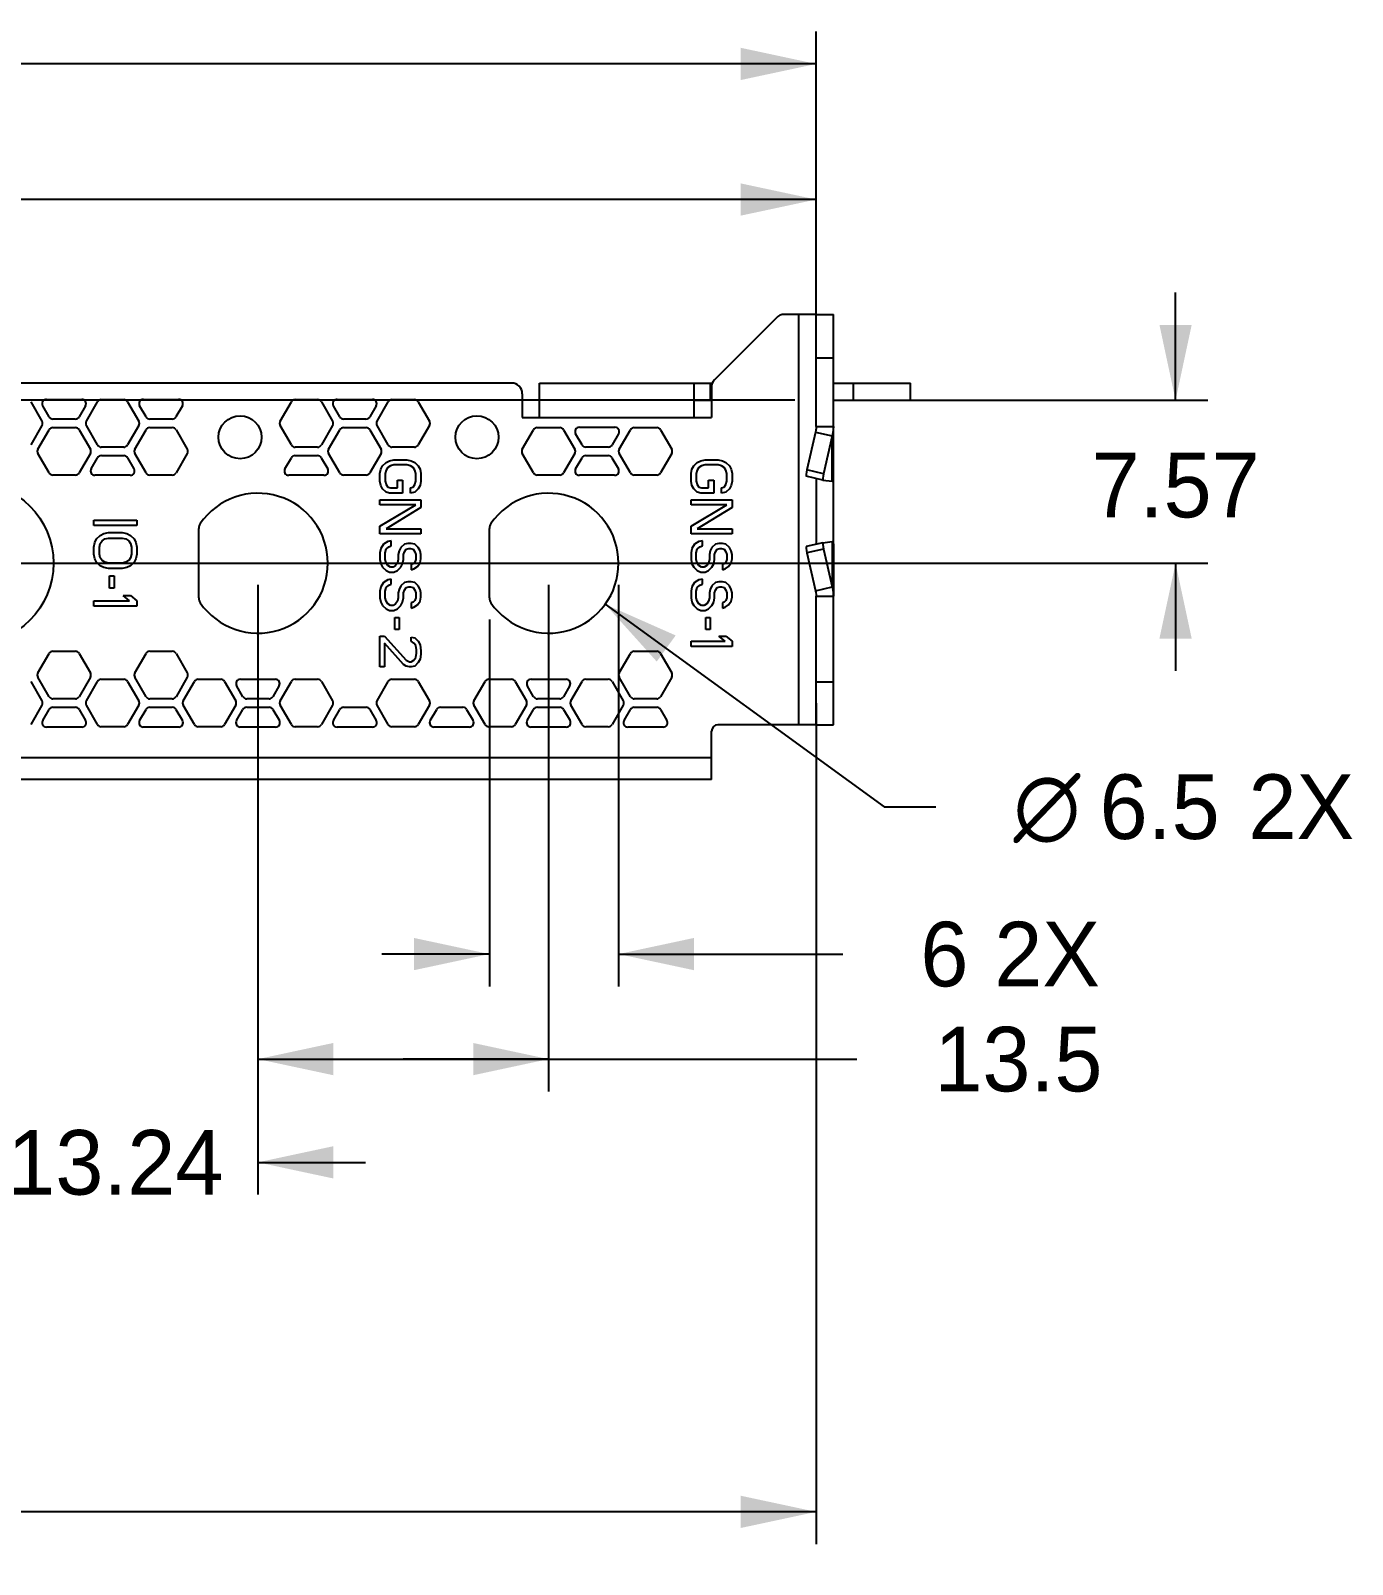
# Model space of a CAD drawing. Extents: x 0 to 420, y 0 to 297.
# Drawn here: x 145.6 to 207, y 80.3 to 151.5 of the extents above; entities that cross this region are included whole.
import ezdxf
from ezdxf.enums import TextEntityAlignment as Align

# ---------------------------------------------------------------- set-up
doc = ezdxf.new("R2010")
doc.units = 0
doc.header["$LTSCALE"] = 23.1
doc.layers.get('0').update_dxf_attribs({"linetype": 'CONTINUOUS'})
for name, color, linetype in [('02___PRT_ALL_AXES', 7, 'CONTINUOUS'), ('03-CURVE', 7, 'CONTINUOUS'), ('03___PRT_ALL_CURVES', 7, 'CONTINUOUS')]:
    doc.layers.add(name, color=color, linetype=linetype)
doc.styles.get("Standard").update_dxf_attribs({"font": 'gothic.ttf'})
doc.styles.add('TEXTSTYLE_4', font='gdt', dxfattribs={"width": 0.85})
doc.dimstyles.get("Standard").update_dxf_attribs({"dimtxt": 2.5, "dimasz": 2.5, "dimexe": 1.25, "dimexo": 0.625, "dimtad": 1, "dimcen": 2.5, "dimazin": 3, "dimtfac": 1, "dimtmove": 0, "dimatfit": 3})

# ---------------------------------------------------------------- blocks, each defined once
blk = doc.blocks.new('_FILLED')
at = {"color": 0, "linetype": 'BYBLOCK'}
blk.add_solid([(0, 0), (-1, 0.214), (-1, -0.214)], dxfattribs=at)
blk = doc.blocks.new('*D3')
at = {"color": 2, "linetype": 'CONTINUOUS'}
for p, q in [((62.027, 130.052), (62.027, 151.489)), ((182.07, 137.342), (182.07, 151.489)), ((62.027, 149.989), (111.765, 149.989)), ((182.07, 149.989), (131.723, 149.989))]:
    blk.add_line(p, q, dxfattribs=at)
at = {"color": 2, "linetype": 'CONTINUOUS', "xscale": 3.5, "yscale": 3.5, "zscale": 3.5, "rotation": 180}
blk.add_blockref('_FILLED', (62.027, 149.989), dxfattribs=at)
at = {"color": 2, "linetype": 'CONTINUOUS', "xscale": 3.5, "yscale": 3.5, "zscale": 3.5}
blk.add_blockref('_FILLED', (182.07, 149.989), dxfattribs=at)
at = {"color": 2, "linetype": 'CONTINUOUS'}
blk.add_text('120.04', height=3, dxfattribs=at).set_placement((121.744, 148.489), align=Align.CENTER)
blk = doc.blocks.new('*D4')
at = {"color": 2, "linetype": 'CONTINUOUS'}
for p, q in [((69.231, 132.352), (69.231, 145.19)), ((182.07, 139.342), (182.07, 145.19)), ((69.231, 143.69), (111.82, 143.69)), ((182.07, 143.69), (131.778, 143.69))]:
    blk.add_line(p, q, dxfattribs=at)
at = {"color": 2, "linetype": 'CONTINUOUS', "xscale": 3.5, "yscale": 3.5, "zscale": 3.5, "rotation": 180}
blk.add_blockref('_FILLED', (69.231, 143.69), dxfattribs=at)
at = {"color": 2, "linetype": 'CONTINUOUS', "xscale": 3.5, "yscale": 3.5, "zscale": 3.5}
blk.add_blockref('_FILLED', (182.07, 143.69), dxfattribs=at)
at = {"color": 2, "linetype": 'CONTINUOUS'}
blk.add_text('112.84', height=3, dxfattribs=at).set_placement((121.799, 142.19), align=Align.CENTER)
blk = doc.blocks.new('*D5')
at = {"color": 2, "linetype": 'CONTINUOUS'}
for p, q in [((75.07, 124.96), (75.07, 81.228)), ((182.07, 120.292), (182.07, 81.228)), ((75.07, 82.728), (113.554, 82.728)), ((182.07, 82.728), (127.713, 82.728))]:
    blk.add_line(p, q, dxfattribs=at)
at = {"color": 2, "linetype": 'CONTINUOUS', "xscale": 3.5, "yscale": 3.5, "zscale": 3.5, "rotation": 180}
blk.add_blockref('_FILLED', (75.07, 82.728), dxfattribs=at)
at = {"color": 2, "linetype": 'CONTINUOUS', "xscale": 3.5, "yscale": 3.5, "zscale": 3.5}
blk.add_blockref('_FILLED', (182.07, 82.728), dxfattribs=at)
at = {"color": 2, "linetype": 'CONTINUOUS'}
blk.add_text('107', height=3, dxfattribs=at).set_placement((120.634, 81.228), align=Align.CENTER)
blk = doc.blocks.new('*D8')
at = {"color": 2, "linetype": 'CONTINUOUS'}
for p, q in [((172.273, 124.889), (185.237, 115.486)), ((185.237, 115.486), (187.637, 115.486))]:
    blk.add_line(p, q, dxfattribs=at)
at = {"color": 2, "linetype": 'CONTINUOUS', "xscale": 3.5, "yscale": 3.5, "zscale": 3.5, "rotation": 144.0450989178}
blk.add_blockref('_FILLED', (172.273, 124.889), dxfattribs=at)
at = {"color": 2, "linetype": 'CONTINUOUS', "style": 'TEXTSTYLE_4'}
blk.add_text('n', height=3, dxfattribs=at).set_placement((191.237, 113.986))
at = {"color": 2, "linetype": 'CONTINUOUS'}
for s, p in [('6.5', (195.237, 113.986)), (' 2X', (201.036, 113.986))]:
    blk.add_text(s, height=3, dxfattribs=at).set_placement(p)
blk = doc.blocks.new('*D9')
at = {"color": 2, "linetype": 'CONTINUOUS'}
for p, q in [((172.893, 125.797), (172.893, 107.139)), ((166.893, 124.185), (166.893, 107.139)), ((166.893, 108.639), (161.893, 108.639)), ((172.893, 108.639), (183.312, 108.639))]:
    blk.add_line(p, q, dxfattribs=at)
at = {"color": 2, "linetype": 'CONTINUOUS', "xscale": 3.5, "yscale": 3.5, "zscale": 3.5}
blk.add_blockref('_FILLED', (166.893, 108.639), dxfattribs=at)
at = {"color": 2, "linetype": 'CONTINUOUS', "xscale": 3.5, "yscale": 3.5, "zscale": 3.5, "rotation": 180}
blk.add_blockref('_FILLED', (172.893, 108.639), dxfattribs=at)
at = {"color": 2, "linetype": 'CONTINUOUS'}
for s, p in [('6', (186.912, 107.139)), (' 2X', (189.232, 107.139))]:
    blk.add_text(s, height=3, dxfattribs=at).set_placement(p)
blk = doc.blocks.new('*D10')
at = {"color": 2, "linetype": 'CONTINUOUS'}
for p, q in [((198.764, 134.367), (198.764, 139.367)), ((185.976, 134.367), (200.264, 134.367)), ((100.333, 126.797), (200.264, 126.797)), ((198.764, 126.797), (198.764, 121.797))]:
    blk.add_line(p, q, dxfattribs=at)
at = {"color": 2, "linetype": 'CONTINUOUS', "xscale": 3.5, "yscale": 3.5, "zscale": 3.5}
for p, rotation in [((198.764, 134.367), 270), ((198.764, 126.797), 90)]:
    blk.add_blockref('_FILLED', p, dxfattribs=dict(at, rotation=rotation))
at = {"color": 2, "linetype": 'CONTINUOUS'}
blk.add_text('7.57', height=3, dxfattribs=at).set_placement((198.764, 128.925), align=Align.CENTER)
blk = doc.blocks.new('*D11')
at = {"color": 2, "linetype": 'CONTINUOUS'}
for p, q in [((156.143, 125.797), (156.143, 102.26)), ((169.643, 125.797), (169.643, 102.26)), ((156.143, 103.76), (162.893, 103.76)), ((169.643, 103.76), (162.893, 103.76)), ((162.893, 103.76), (183.961, 103.76))]:
    blk.add_line(p, q, dxfattribs=at)
at = {"color": 2, "linetype": 'CONTINUOUS', "xscale": 3.5, "yscale": 3.5, "zscale": 3.5, "rotation": 180}
blk.add_blockref('_FILLED', (156.143, 103.76), dxfattribs=at)
at = {"color": 2, "linetype": 'CONTINUOUS', "xscale": 3.5, "yscale": 3.5, "zscale": 3.5}
blk.add_blockref('_FILLED', (169.643, 103.76), dxfattribs=at)
at = {"color": 2, "linetype": 'CONTINUOUS'}
blk.add_text('13.5', height=3, dxfattribs=at).set_placement((187.561, 102.26))
blk = doc.blocks.new('*D12')
at = {"color": 2, "linetype": 'CONTINUOUS'}
for p, q in [((142.903, 125.798), (142.903, 97.464)), ((156.143, 125.797), (156.143, 97.464)), ((142.903, 98.964), (137.903, 98.964)), ((156.143, 98.964), (161.143, 98.964))]:
    blk.add_line(p, q, dxfattribs=at)
at = {"color": 2, "linetype": 'CONTINUOUS', "xscale": 3.5, "yscale": 3.5, "zscale": 3.5}
blk.add_blockref('_FILLED', (142.903, 98.964), dxfattribs=at)
at = {"color": 2, "linetype": 'CONTINUOUS', "xscale": 3.5, "yscale": 3.5, "zscale": 3.5, "rotation": 180}
blk.add_blockref('_FILLED', (156.143, 98.964), dxfattribs=at)
at = {"color": 2, "linetype": 'CONTINUOUS'}
blk.add_text('13.24', height=3, dxfattribs=at).set_placement((149.523, 97.464), align=Align.CENTER)
blk = doc.blocks.new('*D13')
at = {"color": 2, "linetype": 'CONTINUOUS'}
for p, q in [((77.931, 134.367), (77.931, 141.103)), ((77.931, 141.103), (80.331, 141.103)), ((181.084, 134.367), (76.431, 134.367)), ((76.07, 125.96), (79.431, 125.96)), ((77.931, 125.96), (77.931, 120.96))]:
    blk.add_line(p, q, dxfattribs=at)
at = {"color": 2, "linetype": 'CONTINUOUS', "xscale": 3.5, "yscale": 3.5, "zscale": 3.5}
for p, rotation in [((77.931, 134.367), 270), ((77.931, 125.96), 90)]:
    blk.add_blockref('_FILLED', p, dxfattribs=dict(at, rotation=rotation))
at = {"color": 2, "linetype": 'CONTINUOUS'}
blk.add_text('8.41', height=3, dxfattribs=at).set_placement((83.931, 139.603))

msp = doc.modelspace()

# ---------------------------------------------------------------- linework, layer by layer
at = {"color": 3, "linetype": 'CONTINUOUS'}
for p, q in [((180.287, 138.254), (177.353, 135.32)), ((182.07, 138.342), (180.499, 138.342)), ((181.27, 119.292), (181.27, 138.342)), ((182.07, 133.146), (182.07, 138.342)), ((167.923, 135.167), (92.053, 135.167)), ((168.423, 134.667), (168.423, 133.567)), ((169.223, 135.167), (177.253, 135.167)), ((169.223, 133.567), (169.223, 135.167)), ((176.406, 133.567), (176.406, 135.167)), ((177.206, 134.966), (177.206, 133.567)), ((182.87, 135.167), (186.458, 135.167)), ((145.589, 134.298), (146.112, 133.392)), ((146.449, 133.588), (146.149, 134.108)), ((146.322, 134.408), (147.962, 134.408)), ((148.135, 134.108), (147.835, 133.588)), ((148.174, 133.392), (148.697, 134.298)), ((148.87, 134.398), (149.916, 134.398)), ((150.089, 134.298), (150.612, 133.392)), ((150.949, 133.588), (150.649, 134.108)), ((150.822, 134.408), (152.462, 134.408)), ((152.635, 134.108), (152.335, 133.588)), ((157.174, 133.392), (157.697, 134.298)), ((157.87, 134.398), (158.916, 134.398)), ((159.089, 134.298), (159.612, 133.392)), ((159.949, 133.588), (159.649, 134.108)), ((159.822, 134.408), (161.462, 134.408)), ((161.635, 134.108), (161.335, 133.588)), ((161.674, 133.392), (162.197, 134.298)), ((162.37, 134.398), (163.416, 134.398)), ((163.589, 134.298), (164.112, 133.392)), ((147.662, 133.488), (146.622, 133.488)), ((152.162, 133.488), (151.122, 133.488)), ((161.162, 133.488), (160.122, 133.488)), ((168.423, 133.567), (177.206, 133.567)), ((146.112, 133.192), (145.589, 132.287)), ((145.924, 132.093), (146.447, 132.999)), ((146.62, 133.099), (147.666, 133.099)), ((147.839, 132.999), (148.362, 132.093)), ((148.697, 132.287), (148.174, 133.192)), ((150.612, 133.192), (150.089, 132.287)), ((150.424, 132.093), (150.947, 132.999)), ((151.12, 133.099), (152.166, 133.099)), ((152.339, 132.999), (152.862, 132.093)), ((157.697, 132.287), (157.174, 133.192)), ((159.612, 133.192), (159.089, 132.287)), ((159.424, 132.093), (159.947, 132.999)), ((160.12, 133.099), (161.166, 133.099)), ((161.339, 132.999), (161.862, 132.093)), ((162.197, 132.287), (161.674, 133.192)), ((164.112, 133.192), (163.589, 132.287)), ((168.424, 132.093), (168.947, 132.999)), ((169.12, 133.099), (170.166, 133.099)), ((170.339, 132.999), (170.862, 132.093)), ((171.199, 132.289), (170.899, 132.809)), ((171.072, 133.109), (172.724, 133.109)), ((172.897, 132.809), (172.596, 132.289)), ((172.924, 132.093), (173.447, 132.999)), ((173.62, 133.099), (174.666, 133.099)), ((174.839, 132.999), (175.362, 132.093)), ((182.043, 132.887), (181.639, 131.133)), ((146.447, 130.988), (145.924, 131.893)), ((148.362, 131.893), (147.839, 130.988)), ((149.916, 132.187), (148.87, 132.187)), ((150.947, 130.988), (150.424, 131.893)), ((152.862, 131.893), (152.339, 130.988)), ((158.916, 132.187), (157.87, 132.187)), ((159.947, 130.988), (159.424, 131.893)), ((161.862, 131.893), (161.339, 130.988)), ((163.416, 132.187), (162.37, 132.187)), ((168.947, 130.988), (168.424, 131.893)), ((170.862, 131.893), (170.339, 130.988)), ((172.423, 132.189), (171.372, 132.189)), ((173.447, 130.988), (172.924, 131.893)), ((175.362, 131.893), (174.839, 130.988)), ((148.399, 131.178), (148.699, 131.698)), ((148.872, 131.798), (149.912, 131.798)), ((150.085, 131.698), (150.385, 131.178)), ((157.399, 131.178), (157.699, 131.698)), ((157.872, 131.798), (158.912, 131.798)), ((159.085, 131.698), (159.385, 131.178)), ((170.899, 131.178), (171.199, 131.698)), ((171.372, 131.798), (172.412, 131.798)), ((172.585, 131.698), (172.885, 131.178)), ((147.666, 130.888), (146.62, 130.888)), ((150.212, 130.878), (148.572, 130.878)), ((152.166, 130.888), (151.12, 130.888)), ((159.212, 130.878), (157.572, 130.878)), ((161.166, 130.888), (160.12, 130.888)), ((170.166, 130.888), (169.12, 130.888)), ((172.712, 130.878), (171.072, 130.878)), ((174.666, 130.888), (173.62, 130.888)), ((182.07, 130.727), (182.07, 127.677)), ((153.393, 125.185), (153.393, 128.41)), ((166.893, 125.185), (166.893, 128.41)), ((181.639, 127.271), (182.043, 125.517)), ((182.07, 119.292), (182.07, 125.258)), ((145.924, 121.701), (146.447, 122.607)), ((146.62, 122.707), (147.666, 122.707)), ((147.839, 122.607), (148.362, 121.701)), ((150.424, 121.701), (150.947, 122.607)), ((151.12, 122.707), (152.166, 122.707)), ((152.339, 122.607), (152.862, 121.701)), ((172.924, 121.701), (173.447, 122.607)), ((173.62, 122.707), (174.666, 122.707)), ((174.839, 122.607), (175.362, 121.701)), ((145.589, 121.308), (146.112, 120.402)), ((146.447, 120.596), (145.924, 121.501)), ((148.362, 121.501), (147.839, 120.596)), ((148.174, 120.402), (148.697, 121.308)), ((148.87, 121.408), (149.916, 121.408)), ((150.089, 121.308), (150.612, 120.402)), ((150.947, 120.596), (150.424, 121.501)), ((152.862, 121.501), (152.339, 120.596)), ((152.674, 120.402), (153.197, 121.308)), ((153.37, 121.408), (154.416, 121.408)), ((154.589, 121.308), (155.112, 120.402)), ((155.328, 121.408), (156.958, 121.408)), ((157.174, 120.402), (157.697, 121.308)), ((157.87, 121.408), (158.916, 121.408)), ((159.089, 121.308), (159.612, 120.402)), ((161.674, 120.402), (162.197, 121.308)), ((162.37, 121.408), (163.416, 121.408)), ((163.589, 121.308), (164.112, 120.402)), ((166.174, 120.402), (166.697, 121.308)), ((166.87, 121.408), (167.916, 121.408)), ((168.089, 121.308), (168.612, 120.402)), ((168.828, 121.408), (170.458, 121.408)), ((170.674, 120.402), (171.197, 121.308)), ((171.37, 121.408), (172.416, 121.408)), ((172.589, 121.308), (173.112, 120.402)), ((173.447, 120.596), (172.924, 121.501)), ((175.362, 121.501), (174.839, 120.596)), ((147.666, 120.496), (146.62, 120.496)), ((152.166, 120.496), (151.12, 120.496)), ((155.45, 120.596), (155.155, 121.108)), ((156.662, 120.496), (155.623, 120.496)), ((157.131, 121.108), (156.835, 120.596)), ((168.95, 120.596), (168.655, 121.108)), ((170.162, 120.496), (169.123, 120.496)), ((170.631, 121.108), (170.335, 120.596)), ((174.666, 120.496), (173.62, 120.496)), ((146.112, 120.202), (145.589, 119.297)), ((146.146, 119.482), (146.448, 120.006)), ((146.622, 120.106), (147.664, 120.106)), ((147.837, 120.006), (148.139, 119.482)), ((148.697, 119.297), (148.174, 120.202)), ((150.612, 120.202), (150.089, 119.297)), ((150.646, 119.482), (150.948, 120.006)), ((151.122, 120.106), (152.164, 120.106)), ((152.337, 120.006), (152.639, 119.482)), ((153.197, 119.297), (152.674, 120.202)), ((155.112, 120.202), (154.589, 119.297)), ((155.146, 119.482), (155.448, 120.006)), ((155.622, 120.106), (156.664, 120.106)), ((156.837, 120.006), (157.139, 119.482)), ((157.697, 119.297), (157.174, 120.202)), ((159.612, 120.202), (159.089, 119.297)), ((159.646, 119.482), (159.948, 120.006)), ((160.122, 120.106), (161.164, 120.106)), ((161.337, 120.006), (161.639, 119.482)), ((162.197, 119.297), (161.674, 120.202)), ((164.112, 120.202), (163.589, 119.297)), ((164.146, 119.482), (164.448, 120.006)), ((164.622, 120.106), (165.664, 120.106)), ((165.837, 120.006), (166.139, 119.482)), ((166.697, 119.297), (166.174, 120.202)), ((168.612, 120.202), (168.089, 119.297)), ((168.646, 119.482), (168.948, 120.006)), ((169.122, 120.106), (170.164, 120.106)), ((170.337, 120.006), (170.639, 119.482)), ((171.197, 119.297), (170.674, 120.202)), ((173.112, 120.202), (172.589, 119.297)), ((173.146, 119.482), (173.448, 120.006)), ((173.622, 120.106), (174.664, 120.106)), ((174.837, 120.006), (175.139, 119.482)), ((147.966, 119.182), (146.32, 119.182)), ((149.916, 119.197), (148.87, 119.197)), ((152.466, 119.182), (150.82, 119.182)), ((154.416, 119.197), (153.37, 119.197)), ((156.966, 119.182), (155.32, 119.182)), ((158.916, 119.197), (157.87, 119.197)), ((161.466, 119.182), (159.82, 119.182)), ((163.416, 119.197), (162.37, 119.197)), ((165.966, 119.182), (164.32, 119.182)), ((167.916, 119.197), (166.87, 119.197)), ((170.466, 119.182), (168.82, 119.182)), ((172.416, 119.197), (171.37, 119.197)), ((174.966, 119.182), (173.32, 119.182)), ((177.21, 116.752), (177.21, 118.992)), ((182.07, 119.292), (177.51, 119.292)), ((177.21, 117.752), (73.473, 117.752)), ((177.21, 116.752), (73.473, 116.752))]:
    msp.add_line(p, q, dxfattribs=at)
at = {"color": 7, "linetype": 'CONTINUOUS'}
for p, q in [((182.07, 138.342), (182.87, 138.342)), ((182.87, 119.292), (182.87, 138.342)), ((182.07, 136.342), (182.87, 136.342)), ((177.147, 135.167), (177.147, 134.367)), ((183.796, 135.167), (183.796, 134.367)), ((186.458, 134.367), (186.458, 135.167)), ((176.406, 134.367), (177.206, 134.367)), ((182.87, 134.367), (186.458, 134.367)), ((182.043, 132.887), (182.816, 132.708)), ((182.07, 133.146), (182.87, 133.146)), ((182.816, 132.708), (182.412, 130.954)), ((182.816, 130.608), (182.816, 132.708)), ((182.412, 130.954), (181.639, 131.133)), ((182.384, 130.657), (181.611, 130.836)), ((182.384, 130.657), (182.816, 130.608)), ((182.384, 127.748), (181.611, 127.568)), ((182.384, 127.748), (182.816, 127.797)), ((182.816, 127.797), (182.816, 125.697)), ((182.412, 127.451), (181.639, 127.271)), ((182.412, 127.451), (182.816, 125.697)), ((182.043, 125.517), (182.816, 125.697)), ((182.07, 125.258), (182.87, 125.258)), ((182.07, 121.292), (182.87, 121.292)), ((182.07, 119.292), (182.87, 119.292))]:
    msp.add_line(p, q, dxfattribs=at)
at = {"color": 3, "linetype": 'CONTINUOUS'}
for points in [[(182.07, 133.146), (182.067, 133.059), (182.058, 132.973), (182.043, 132.887)], [(181.639, 131.133), (181.617, 131.021), (181.603, 130.925), (181.601, 130.86), (181.611, 130.836)], [(181.611, 127.568), (181.601, 127.544), (181.603, 127.48), (181.617, 127.384), (181.639, 127.271)], [(182.043, 125.517), (182.058, 125.432), (182.067, 125.345), (182.07, 125.258)]]:
    msp.add_lwpolyline(points, dxfattribs=at)
at = {"color": 7, "linetype": 'CONTINUOUS'}
for points in [[(182.87, 133.146), (182.864, 132.999), (182.846, 132.853), (182.816, 132.708)], [(182.412, 130.954), (182.389, 130.842), (182.376, 130.746), (182.374, 130.681), (182.384, 130.657)], [(182.816, 130.608), (182.846, 130.646), (182.864, 130.686), (182.87, 130.727)], [(182.384, 127.748), (182.374, 127.724), (182.376, 127.659), (182.389, 127.563), (182.412, 127.451)], [(182.816, 127.797), (182.846, 127.759), (182.864, 127.718), (182.87, 127.677)], [(182.816, 125.697), (182.846, 125.552), (182.864, 125.406), (182.87, 125.258)]]:
    msp.add_lwpolyline(points, dxfattribs=at)
at = {"color": 3, "linetype": 'CONTINUOUS'}
for centre, radius, start, end in [((180.499, 138.042), 0.3, 90, 135), ((167.923, 134.667), 0.5, 0, 90), ((177.706, 134.966), 0.5, 135, 180), ((146.322, 134.208), 0.2, 90, 210), ((147.962, 134.208), 0.2, 330, 90), ((148.87, 134.198), 0.2, 90, 150), ((149.916, 134.198), 0.2, 30, 90), ((150.822, 134.208), 0.2, 90, 210), ((152.462, 134.208), 0.2, 330, 90), ((157.87, 134.198), 0.2, 90, 150), ((158.916, 134.198), 0.2, 30, 90), ((159.822, 134.208), 0.2, 90, 210), ((161.462, 134.208), 0.2, 330, 90), ((162.37, 134.198), 0.2, 90, 150), ((163.416, 134.198), 0.2, 30, 90), ((145.938, 133.292), 0.2, 330, 30), ((146.622, 133.688), 0.2, 210, 270), ((147.662, 133.688), 0.2, 270, 330), ((148.347, 133.292), 0.2, 150, 210), ((150.438, 133.292), 0.2, 330, 30), ((151.122, 133.688), 0.2, 210, 270), ((152.162, 133.688), 0.2, 270, 330), ((157.347, 133.292), 0.2, 150, 210), ((159.438, 133.292), 0.2, 330, 30), ((160.122, 133.688), 0.2, 210, 270), ((161.162, 133.688), 0.2, 270, 330), ((161.847, 133.292), 0.2, 150, 210), ((163.938, 133.292), 0.2, 330, 30), ((146.62, 132.899), 0.2, 90, 150), ((147.666, 132.899), 0.2, 30, 90), ((151.12, 132.899), 0.2, 90, 150), ((152.166, 132.899), 0.2, 30, 90), ((160.12, 132.899), 0.2, 90, 150), ((161.166, 132.899), 0.2, 30, 90), ((169.12, 132.899), 0.2, 90, 150), ((170.166, 132.899), 0.2, 30, 90), ((171.072, 132.909), 0.2, 90, 210), ((172.724, 132.909), 0.2, 330, 90), ((173.62, 132.899), 0.2, 90, 150), ((174.666, 132.899), 0.2, 30, 90), ((146.097, 131.993), 0.2, 150, 210), ((148.188, 131.993), 0.2, 330, 30), ((148.87, 132.387), 0.2, 210, 270), ((149.916, 132.387), 0.2, 270, 330), ((150.597, 131.993), 0.2, 150, 210), ((152.688, 131.993), 0.2, 330, 30), ((157.87, 132.387), 0.2, 210, 270), ((158.916, 132.387), 0.2, 270, 330), ((159.597, 131.993), 0.2, 150, 210), ((161.688, 131.993), 0.2, 330, 30), ((162.37, 132.387), 0.2, 210, 270), ((163.416, 132.387), 0.2, 270, 330), ((168.597, 131.993), 0.2, 150, 210), ((170.688, 131.993), 0.2, 330, 30), ((171.372, 132.389), 0.2, 210, 270), ((172.423, 132.389), 0.2, 270, 330), ((173.097, 131.993), 0.2, 150, 210), ((175.188, 131.993), 0.2, 330, 30), ((148.572, 131.078), 0.2, 150, 270), ((148.872, 131.598), 0.2, 90, 150), ((149.912, 131.598), 0.2, 30, 90), ((150.212, 131.078), 0.2, 270, 30), ((157.572, 131.078), 0.2, 150, 270), ((157.872, 131.598), 0.2, 90, 150), ((158.912, 131.598), 0.2, 30, 90), ((159.212, 131.078), 0.2, 270, 30), ((171.072, 131.078), 0.2, 150, 270), ((171.372, 131.598), 0.2, 90, 150), ((172.412, 131.598), 0.2, 30, 90), ((172.712, 131.078), 0.2, 270, 30), ((146.62, 131.088), 0.2, 210, 270), ((147.666, 131.088), 0.2, 270, 330), ((151.12, 131.088), 0.2, 210, 270), ((152.166, 131.088), 0.2, 270, 330), ((160.12, 131.088), 0.2, 210, 270), ((161.166, 131.088), 0.2, 270, 330), ((169.12, 131.088), 0.2, 210, 270), ((170.166, 131.088), 0.2, 270, 330), ((173.62, 131.088), 0.2, 210, 270), ((174.666, 131.088), 0.2, 270, 330), ((156.143, 126.797), 3.25, 214.45595, 145.54405), ((169.643, 126.797), 3.25, 214.45595, 145.54405), ((153.793, 128.41), 0.4, 145.54405, 180), ((167.293, 128.41), 0.4, 145.54405, 180), ((153.793, 125.185), 0.4, 180, 214.45595), ((167.293, 125.185), 0.4, 180, 214.45595), ((146.62, 122.507), 0.2, 90, 150), ((147.666, 122.507), 0.2, 30, 90), ((151.12, 122.507), 0.2, 90, 150), ((152.166, 122.507), 0.2, 30, 90), ((173.62, 122.507), 0.2, 90, 150), ((174.666, 122.507), 0.2, 30, 90), ((146.097, 121.601), 0.2, 150, 210), ((148.188, 121.601), 0.2, 330, 30), ((148.87, 121.208), 0.2, 90, 150), ((149.916, 121.208), 0.2, 30, 90), ((150.597, 121.601), 0.2, 150, 210), ((152.688, 121.601), 0.2, 330, 30), ((153.37, 121.208), 0.2, 90, 150), ((154.416, 121.208), 0.2, 30, 90), ((155.328, 121.208), 0.2, 90, 210), ((156.958, 121.208), 0.2, 330, 90), ((157.87, 121.208), 0.2, 90, 150), ((158.916, 121.208), 0.2, 30, 90), ((162.37, 121.208), 0.2, 90, 150), ((163.416, 121.208), 0.2, 30, 90), ((166.87, 121.208), 0.2, 90, 150), ((167.916, 121.208), 0.2, 30, 90), ((168.828, 121.208), 0.2, 90, 210), ((170.458, 121.208), 0.2, 330, 90), ((171.37, 121.208), 0.2, 90, 150), ((172.416, 121.208), 0.2, 30, 90), ((173.097, 121.601), 0.2, 150, 210), ((175.188, 121.601), 0.2, 330, 30), ((145.938, 120.302), 0.2, 330, 30), ((146.62, 120.696), 0.2, 210, 270), ((147.666, 120.696), 0.2, 270, 330), ((148.347, 120.302), 0.2, 150, 210), ((150.438, 120.302), 0.2, 330, 30), ((151.12, 120.696), 0.2, 210, 270), ((152.166, 120.696), 0.2, 270, 330), ((152.847, 120.302), 0.2, 150, 210), ((154.938, 120.302), 0.2, 330, 30), ((155.623, 120.696), 0.2, 210, 270), ((156.662, 120.696), 0.2, 270, 330), ((157.347, 120.302), 0.2, 150, 210), ((159.438, 120.302), 0.2, 330, 30), ((161.847, 120.302), 0.2, 150, 210), ((163.938, 120.302), 0.2, 330, 30), ((166.347, 120.302), 0.2, 150, 210), ((168.438, 120.302), 0.2, 330, 30), ((169.123, 120.696), 0.2, 210, 270), ((170.162, 120.696), 0.2, 270, 330), ((170.847, 120.302), 0.2, 150, 210), ((172.938, 120.302), 0.2, 330, 30), ((173.62, 120.696), 0.2, 210, 270), ((174.666, 120.696), 0.2, 270, 330), ((146.622, 119.906), 0.2, 90, 150), ((147.664, 119.906), 0.2, 30, 90), ((151.122, 119.906), 0.2, 90, 150), ((152.164, 119.906), 0.2, 30, 90), ((155.622, 119.906), 0.2, 90, 150), ((156.664, 119.906), 0.2, 30, 90), ((160.122, 119.906), 0.2, 90, 150), ((161.164, 119.906), 0.2, 30, 90), ((164.622, 119.906), 0.2, 90, 150), ((165.664, 119.906), 0.2, 30, 90), ((169.122, 119.906), 0.2, 90, 150), ((170.164, 119.906), 0.2, 30, 90), ((173.622, 119.906), 0.2, 90, 150), ((174.664, 119.906), 0.2, 30, 90), ((146.32, 119.382), 0.2, 150, 270), ((147.966, 119.382), 0.2, 270, 30), ((148.87, 119.397), 0.2, 210, 270), ((149.916, 119.397), 0.2, 270, 330), ((150.82, 119.382), 0.2, 150, 270), ((152.466, 119.382), 0.2, 270, 30), ((153.37, 119.397), 0.2, 210, 270), ((154.416, 119.397), 0.2, 270, 330), ((155.32, 119.382), 0.2, 150, 270), ((156.966, 119.382), 0.2, 270, 30), ((157.87, 119.397), 0.2, 210, 270), ((158.916, 119.397), 0.2, 270, 330), ((159.82, 119.382), 0.2, 150, 270), ((161.466, 119.382), 0.2, 270, 30), ((162.37, 119.397), 0.2, 210, 270), ((163.416, 119.397), 0.2, 270, 330), ((164.32, 119.382), 0.2, 150, 270), ((165.966, 119.382), 0.2, 270, 30), ((166.87, 119.397), 0.2, 210, 270), ((167.916, 119.397), 0.2, 270, 330), ((168.82, 119.382), 0.2, 150, 270), ((170.466, 119.382), 0.2, 270, 30), ((171.37, 119.397), 0.2, 210, 270), ((172.416, 119.397), 0.2, 270, 330), ((173.32, 119.382), 0.2, 150, 270), ((174.966, 119.382), 0.2, 270, 30), ((177.51, 118.992), 0.3, 90, 180)]:
    msp.add_arc(centre, radius, start, end, dxfattribs=at)
at = {"layer": '02___PRT_ALL_AXES', "color": 3, "linetype": 'CONTINUOUS'}
for centre, radius in [((155.315, 132.648), 1), ((166.315, 132.648), 1), ((142.903, 126.798), 3.75)]:
    msp.add_circle(centre, radius, dxfattribs=at)
at = {"layer": '03-CURVE', "color": 4, "linetype": 'CONTINUOUS'}
for p, q in [((161.813, 130.965), (161.853, 131.163)), ((161.853, 131.163), (161.934, 131.321)), ((161.934, 131.321), (162.096, 131.479)), ((162.096, 131.123), (162.055, 130.965)), ((162.096, 131.479), (162.257, 131.559)), ((162.177, 131.242), (162.096, 131.123)), ((162.298, 131.321), (162.177, 131.242)), ((162.257, 131.559), (162.459, 131.598)), ((162.459, 131.361), (162.298, 131.321)), ((162.459, 131.598), (163.066, 131.598)), ((163.066, 131.361), (162.459, 131.361)), ((163.066, 131.598), (163.268, 131.559)), ((163.228, 131.321), (163.066, 131.361)), ((163.349, 131.242), (163.228, 131.321)), ((163.268, 131.559), (163.43, 131.479)), ((163.43, 131.123), (163.349, 131.242)), ((163.43, 131.479), (163.591, 131.321)), ((163.47, 130.965), (163.43, 131.123)), ((163.591, 131.321), (163.672, 131.163)), ((163.672, 131.163), (163.713, 130.965)), ((176.263, 130.965), (176.303, 131.163)), ((176.303, 131.163), (176.384, 131.321)), ((176.384, 131.321), (176.546, 131.479)), ((176.546, 131.123), (176.505, 130.965)), ((176.546, 131.479), (176.707, 131.559)), ((176.627, 131.242), (176.546, 131.123)), ((176.748, 131.321), (176.627, 131.242)), ((176.707, 131.559), (176.909, 131.598)), ((176.909, 131.361), (176.748, 131.321)), ((176.909, 131.598), (177.516, 131.598)), ((177.516, 131.361), (176.909, 131.361)), ((177.516, 131.598), (177.718, 131.559)), ((177.678, 131.321), (177.516, 131.361)), ((177.799, 131.242), (177.678, 131.321)), ((177.718, 131.559), (177.88, 131.479)), ((177.88, 131.123), (177.799, 131.242)), ((177.88, 131.479), (178.041, 131.321)), ((177.92, 130.965), (177.88, 131.123)), ((178.041, 131.321), (178.122, 131.163)), ((178.122, 131.163), (178.163, 130.965)), ((161.813, 130.609), (161.813, 130.965)), ((161.853, 130.411), (161.813, 130.609)), ((161.934, 130.252), (161.853, 130.411)), ((162.055, 130.965), (162.055, 130.609)), ((162.055, 130.609), (162.096, 130.45)), ((162.096, 130.45), (162.177, 130.331)), ((162.621, 130.648), (162.864, 130.648)), ((162.621, 130.292), (162.621, 130.648)), ((162.864, 130.648), (162.864, 130.054)), ((163.349, 130.331), (163.43, 130.45)), ((163.43, 130.45), (163.47, 130.609)), ((163.47, 130.609), (163.47, 130.965)), ((163.672, 130.411), (163.591, 130.252)), ((163.713, 130.609), (163.672, 130.411)), ((163.713, 130.965), (163.713, 130.609)), ((176.263, 130.609), (176.263, 130.965)), ((176.303, 130.411), (176.263, 130.609)), ((176.384, 130.252), (176.303, 130.411)), ((176.505, 130.965), (176.505, 130.609)), ((176.505, 130.609), (176.546, 130.45)), ((176.546, 130.45), (176.627, 130.331)), ((177.071, 130.648), (177.314, 130.648)), ((177.071, 130.292), (177.071, 130.648)), ((177.314, 130.648), (177.314, 130.054)), ((177.799, 130.331), (177.88, 130.45)), ((177.88, 130.45), (177.92, 130.609)), ((177.92, 130.609), (177.92, 130.965)), ((178.122, 130.411), (178.041, 130.252)), ((178.163, 130.609), (178.122, 130.411)), ((178.163, 130.965), (178.163, 130.609)), ((161.813, 129.738), (163.713, 129.738)), ((161.813, 129.5), (161.813, 129.738)), ((162.096, 130.094), (161.934, 130.252)), ((162.257, 130.054), (162.096, 130.094)), ((162.177, 130.331), (162.298, 130.292)), ((162.864, 130.054), (162.257, 130.054)), ((162.298, 130.292), (162.621, 130.292)), ((163.228, 130.292), (163.349, 130.331)), ((163.228, 130.054), (163.228, 130.292)), ((163.43, 130.094), (163.228, 130.054)), ((163.591, 130.252), (163.43, 130.094)), ((163.713, 129.738), (163.713, 129.381)), ((176.263, 129.738), (178.163, 129.738)), ((176.263, 129.5), (176.263, 129.738)), ((176.546, 130.094), (176.384, 130.252)), ((176.707, 130.054), (176.546, 130.094)), ((176.627, 130.331), (176.748, 130.292)), ((177.314, 130.054), (176.707, 130.054)), ((176.748, 130.292), (177.071, 130.292)), ((177.678, 130.292), (177.799, 130.331)), ((177.678, 130.054), (177.678, 130.292)), ((177.88, 130.094), (177.678, 130.054)), ((178.041, 130.252), (177.88, 130.094)), ((178.163, 129.738), (178.163, 129.381)), ((163.47, 129.5), (161.813, 129.5)), ((161.813, 128.511), (163.47, 129.5)), ((163.713, 129.381), (162.096, 128.392)), ((177.92, 129.5), (176.263, 129.5)), ((176.263, 128.511), (177.92, 129.5)), ((178.163, 129.381), (176.546, 128.392)), ((148.523, 128.798), (150.523, 128.798)), ((148.523, 128.548), (148.523, 128.798)), ((150.523, 128.548), (148.523, 128.548)), ((150.523, 128.798), (150.523, 128.548)), ((161.813, 128.154), (161.813, 128.511)), ((162.096, 128.392), (163.713, 128.392)), ((163.713, 128.392), (163.713, 128.154)), ((176.263, 128.154), (176.263, 128.511)), ((176.546, 128.392), (178.163, 128.392)), ((178.163, 128.392), (178.163, 128.154)), ((148.523, 127.548), (148.565, 127.756)), ((148.523, 127.215), (148.523, 127.548)), ((148.565, 127.756), (148.65, 127.923)), ((148.65, 127.923), (148.821, 128.09)), ((148.778, 127.548), (148.821, 127.715)), ((148.778, 127.215), (148.778, 127.548)), ((148.821, 128.09), (148.991, 128.173)), ((148.821, 127.715), (148.906, 127.84)), ((148.906, 127.84), (149.033, 127.923)), ((148.991, 128.173), (149.204, 128.215)), ((149.033, 127.923), (149.204, 127.965)), ((149.204, 128.215), (149.842, 128.215)), ((149.204, 127.965), (149.842, 127.965)), ((149.842, 128.215), (150.055, 128.173)), ((149.842, 127.965), (150.012, 127.923)), ((150.012, 127.923), (150.14, 127.84)), ((150.055, 128.173), (150.225, 128.09)), ((150.14, 127.84), (150.225, 127.715)), ((150.225, 128.09), (150.395, 127.923)), ((150.225, 127.715), (150.267, 127.548)), ((150.267, 127.548), (150.267, 127.215)), ((150.395, 127.923), (150.48, 127.756)), ((150.48, 127.756), (150.523, 127.548)), ((150.523, 127.548), (150.523, 127.215)), ((163.713, 128.154), (161.813, 128.154)), ((161.974, 127.679), (161.853, 127.481)), ((162.177, 127.798), (161.974, 127.679)), ((162.096, 127.442), (162.217, 127.561)), ((162.338, 127.838), (162.177, 127.798)), ((162.217, 127.561), (162.338, 127.6)), ((162.338, 127.6), (162.338, 127.838)), ((162.945, 127.679), (162.783, 127.521)), ((163.106, 127.719), (162.945, 127.679)), ((163.268, 127.719), (163.106, 127.719)), ((163.43, 127.679), (163.268, 127.719)), ((163.591, 127.521), (163.43, 127.679)), ((178.163, 128.154), (176.263, 128.154)), ((176.424, 127.679), (176.303, 127.481)), ((176.627, 127.798), (176.424, 127.679)), ((176.546, 127.442), (176.667, 127.561)), ((176.788, 127.838), (176.627, 127.798)), ((176.667, 127.561), (176.788, 127.6)), ((176.788, 127.6), (176.788, 127.838)), ((177.395, 127.679), (177.233, 127.521)), ((177.556, 127.719), (177.395, 127.679)), ((177.718, 127.719), (177.556, 127.719)), ((177.88, 127.679), (177.718, 127.719)), ((178.041, 127.521), (177.88, 127.679)), ((148.565, 127.006), (148.523, 127.215)), ((148.65, 126.84), (148.565, 127.006)), ((148.821, 126.673), (148.65, 126.84)), ((148.821, 127.048), (148.778, 127.215)), ((148.906, 126.923), (148.821, 127.048)), ((149.033, 126.84), (148.906, 126.923)), ((149.204, 126.798), (149.033, 126.84)), ((150.012, 126.84), (149.842, 126.798)), ((150.14, 126.923), (150.012, 126.84)), ((150.225, 127.048), (150.14, 126.923)), ((150.267, 127.215), (150.225, 127.048)), ((150.395, 126.84), (150.225, 126.673)), ((150.48, 127.006), (150.395, 126.84)), ((150.523, 127.215), (150.48, 127.006)), ((161.853, 127.481), (161.813, 127.284)), ((161.813, 127.284), (161.813, 126.967)), ((161.813, 126.967), (161.853, 126.769)), ((162.055, 127.284), (162.096, 127.442)), ((162.055, 126.967), (162.055, 127.284)), ((162.096, 126.809), (162.055, 126.967)), ((162.662, 126.967), (162.621, 126.809)), ((162.702, 127.363), (162.662, 127.204)), ((162.662, 127.204), (162.662, 126.967)), ((162.783, 127.521), (162.702, 127.363)), ((162.864, 126.769), (162.904, 126.967)), ((162.904, 127.204), (162.945, 127.323)), ((162.904, 126.967), (162.904, 127.204)), ((162.945, 127.323), (163.025, 127.442)), ((163.025, 127.442), (163.147, 127.481)), ((163.147, 127.481), (163.228, 127.481)), ((163.228, 127.481), (163.349, 127.442)), ((163.349, 127.442), (163.43, 127.323)), ((163.43, 126.848), (163.349, 126.769)), ((163.43, 127.323), (163.47, 127.204)), ((163.47, 126.967), (163.43, 126.848)), ((163.47, 127.204), (163.47, 126.967)), ((163.672, 127.363), (163.591, 127.521)), ((163.713, 127.204), (163.672, 127.363)), ((163.672, 126.809), (163.713, 127.006)), ((163.713, 127.006), (163.713, 127.204)), ((176.303, 127.481), (176.263, 127.284)), ((176.263, 127.284), (176.263, 126.967)), ((176.263, 126.967), (176.303, 126.769)), ((176.505, 127.284), (176.546, 127.442)), ((176.505, 126.967), (176.505, 127.284)), ((176.546, 126.809), (176.505, 126.967)), ((177.112, 126.967), (177.071, 126.809)), ((177.152, 127.363), (177.112, 127.204)), ((177.112, 127.204), (177.112, 126.967)), ((177.233, 127.521), (177.152, 127.363)), ((177.314, 126.769), (177.354, 126.967)), ((177.354, 127.204), (177.395, 127.323)), ((177.354, 126.967), (177.354, 127.204)), ((177.395, 127.323), (177.475, 127.442)), ((177.475, 127.442), (177.597, 127.481)), ((177.597, 127.481), (177.678, 127.481)), ((177.678, 127.481), (177.799, 127.442)), ((177.799, 127.442), (177.88, 127.323)), ((177.88, 126.848), (177.799, 126.769)), ((177.88, 127.323), (177.92, 127.204)), ((177.92, 126.967), (177.88, 126.848)), ((177.92, 127.204), (177.92, 126.967)), ((178.122, 127.363), (178.041, 127.521)), ((178.163, 127.204), (178.122, 127.363)), ((178.122, 126.809), (178.163, 127.006)), ((178.163, 127.006), (178.163, 127.204)), ((148.991, 126.59), (148.821, 126.673)), ((149.204, 126.548), (148.991, 126.59)), ((149.842, 126.798), (149.204, 126.798)), ((149.842, 126.548), (149.204, 126.548)), ((149.246, 126.215), (149.459, 126.215)), ((149.246, 125.631), (149.246, 126.215)), ((149.459, 126.215), (149.459, 125.631)), ((150.055, 126.59), (149.842, 126.548)), ((150.225, 126.673), (150.055, 126.59)), ((161.853, 126.769), (161.934, 126.611)), ((161.934, 126.611), (162.096, 126.452)), ((162.177, 126.69), (162.096, 126.809)), ((162.096, 126.452), (162.257, 126.373)), ((162.298, 126.611), (162.177, 126.69)), ((162.257, 126.373), (162.459, 126.373)), ((162.419, 126.611), (162.298, 126.611)), ((162.54, 126.69), (162.419, 126.611)), ((162.459, 126.373), (162.621, 126.452)), ((162.621, 126.809), (162.54, 126.69)), ((162.621, 126.452), (162.783, 126.611)), ((162.783, 126.611), (162.864, 126.769)), ((163.349, 126.769), (163.268, 126.729)), ((163.268, 126.729), (163.268, 126.492)), ((163.268, 126.492), (163.389, 126.531)), ((163.389, 126.531), (163.551, 126.65)), ((163.551, 126.65), (163.672, 126.809)), ((176.303, 126.769), (176.384, 126.611)), ((176.384, 126.611), (176.546, 126.452)), ((176.627, 126.69), (176.546, 126.809)), ((176.546, 126.452), (176.707, 126.373)), ((176.748, 126.611), (176.627, 126.69)), ((176.707, 126.373), (176.909, 126.373)), ((176.869, 126.611), (176.748, 126.611)), ((176.99, 126.69), (176.869, 126.611)), ((176.909, 126.373), (177.071, 126.452)), ((177.071, 126.809), (176.99, 126.69)), ((177.071, 126.452), (177.233, 126.611)), ((177.233, 126.611), (177.314, 126.769)), ((177.799, 126.769), (177.718, 126.729)), ((177.718, 126.729), (177.718, 126.492)), ((177.718, 126.492), (177.839, 126.531)), ((177.839, 126.531), (178.001, 126.65)), ((178.001, 126.65), (178.122, 126.809)), ((149.459, 125.631), (149.246, 125.631)), ((161.853, 125.7), (161.813, 125.502)), ((161.813, 125.502), (161.813, 125.186)), ((161.974, 125.898), (161.853, 125.7)), ((162.177, 126.017), (161.974, 125.898)), ((162.055, 125.502), (162.096, 125.661)), ((162.055, 125.186), (162.055, 125.502)), ((162.096, 125.661), (162.217, 125.779)), ((162.338, 126.056), (162.177, 126.017)), ((162.217, 125.779), (162.338, 125.819)), ((162.338, 125.819), (162.338, 126.056)), ((162.702, 125.581), (162.662, 125.423)), ((162.662, 125.423), (162.662, 125.186)), ((162.783, 125.74), (162.702, 125.581)), ((162.945, 125.898), (162.783, 125.74)), ((162.904, 125.423), (162.945, 125.542)), ((162.904, 125.186), (162.904, 125.423)), ((163.106, 125.938), (162.945, 125.898)), ((162.945, 125.542), (163.025, 125.661)), ((163.025, 125.661), (163.147, 125.7)), ((163.268, 125.938), (163.106, 125.938)), ((163.147, 125.7), (163.228, 125.7)), ((163.228, 125.7), (163.349, 125.661)), ((163.43, 125.898), (163.268, 125.938)), ((163.349, 125.661), (163.43, 125.542)), ((163.591, 125.74), (163.43, 125.898)), ((163.43, 125.542), (163.47, 125.423)), ((163.47, 125.423), (163.47, 125.186)), ((163.672, 125.581), (163.591, 125.74)), ((163.713, 125.423), (163.672, 125.581)), ((163.713, 125.225), (163.713, 125.423)), ((176.303, 125.7), (176.263, 125.502)), ((176.263, 125.502), (176.263, 125.186)), ((176.424, 125.898), (176.303, 125.7)), ((176.627, 126.017), (176.424, 125.898)), ((176.505, 125.502), (176.546, 125.661)), ((176.505, 125.186), (176.505, 125.502)), ((176.546, 125.661), (176.667, 125.779)), ((176.788, 126.056), (176.627, 126.017)), ((176.667, 125.779), (176.788, 125.819)), ((176.788, 125.819), (176.788, 126.056)), ((177.152, 125.581), (177.112, 125.423)), ((177.112, 125.423), (177.112, 125.186)), ((177.233, 125.74), (177.152, 125.581)), ((177.395, 125.898), (177.233, 125.74)), ((177.354, 125.423), (177.395, 125.542)), ((177.354, 125.186), (177.354, 125.423)), ((177.556, 125.938), (177.395, 125.898)), ((177.395, 125.542), (177.475, 125.661)), ((177.475, 125.661), (177.597, 125.7)), ((177.718, 125.938), (177.556, 125.938)), ((177.597, 125.7), (177.678, 125.7)), ((177.678, 125.7), (177.799, 125.661)), ((177.88, 125.898), (177.718, 125.938)), ((177.799, 125.661), (177.88, 125.542)), ((178.041, 125.74), (177.88, 125.898)), ((177.88, 125.542), (177.92, 125.423)), ((177.92, 125.423), (177.92, 125.186)), ((178.122, 125.581), (178.041, 125.74)), ((178.163, 125.423), (178.122, 125.581)), ((178.163, 125.225), (178.163, 125.423)), ((148.523, 125.048), (150.182, 125.048)), ((148.523, 124.798), (148.523, 125.048)), ((150.523, 124.798), (148.523, 124.798)), ((149.884, 125.298), (150.225, 125.298)), ((150.182, 125.048), (149.884, 125.298)), ((150.225, 125.298), (150.523, 125.048)), ((150.523, 125.048), (150.523, 124.798)), ((161.813, 125.186), (161.853, 124.988)), ((161.853, 124.988), (161.934, 124.829)), ((161.934, 124.829), (162.096, 124.671)), ((162.096, 125.027), (162.055, 125.186)), ((162.177, 124.909), (162.096, 125.027)), ((162.298, 124.829), (162.177, 124.909)), ((162.419, 124.829), (162.298, 124.829)), ((162.54, 124.909), (162.419, 124.829)), ((162.621, 125.027), (162.54, 124.909)), ((162.662, 125.186), (162.621, 125.027)), ((162.621, 124.671), (162.783, 124.829)), ((162.783, 124.829), (162.864, 124.988)), ((162.864, 124.988), (162.904, 125.186)), ((163.349, 124.988), (163.268, 124.948)), ((163.268, 124.948), (163.268, 124.711)), ((163.268, 124.711), (163.389, 124.75)), ((163.43, 125.067), (163.349, 124.988)), ((163.389, 124.75), (163.551, 124.869)), ((163.47, 125.186), (163.43, 125.067)), ((163.551, 124.869), (163.672, 125.027)), ((163.672, 125.027), (163.713, 125.225)), ((176.263, 125.186), (176.303, 124.988)), ((176.303, 124.988), (176.384, 124.829)), ((176.384, 124.829), (176.546, 124.671)), ((176.546, 125.027), (176.505, 125.186)), ((176.627, 124.909), (176.546, 125.027)), ((176.748, 124.829), (176.627, 124.909)), ((176.869, 124.829), (176.748, 124.829)), ((176.99, 124.909), (176.869, 124.829)), ((177.071, 125.027), (176.99, 124.909)), ((177.112, 125.186), (177.071, 125.027)), ((177.071, 124.671), (177.233, 124.829)), ((177.233, 124.829), (177.314, 124.988)), ((177.314, 124.988), (177.354, 125.186)), ((177.799, 124.988), (177.718, 124.948)), ((177.718, 124.948), (177.718, 124.711)), ((177.718, 124.711), (177.839, 124.75)), ((177.88, 125.067), (177.799, 124.988)), ((177.839, 124.75), (178.001, 124.869)), ((177.92, 125.186), (177.88, 125.067)), ((178.001, 124.869), (178.122, 125.027)), ((178.122, 125.027), (178.163, 125.225)), ((162.096, 124.671), (162.257, 124.592)), ((162.257, 124.592), (162.459, 124.592)), ((162.459, 124.592), (162.621, 124.671)), ((162.5, 124.275), (162.702, 124.275)), ((162.5, 123.721), (162.5, 124.275)), ((162.702, 124.275), (162.702, 123.721)), ((176.546, 124.671), (176.707, 124.592)), ((176.707, 124.592), (176.909, 124.592)), ((176.909, 124.592), (177.071, 124.671)), ((176.95, 124.275), (177.152, 124.275)), ((176.95, 123.721), (176.95, 124.275)), ((177.152, 124.275), (177.152, 123.721)), ((161.813, 123.404), (162.015, 123.404)), ((161.813, 121.979), (161.813, 123.404)), ((162.015, 123.404), (163.025, 122.296)), ((162.702, 123.721), (162.5, 123.721)), ((163.268, 123.365), (163.43, 123.325)), ((163.268, 123.167), (163.268, 123.365)), ((163.43, 123.325), (163.591, 123.167)), ((177.152, 123.721), (176.95, 123.721)), ((177.556, 123.404), (177.88, 123.404)), ((177.839, 123.167), (177.556, 123.404)), ((177.88, 123.404), (178.163, 123.167)), ((162.904, 122.098), (162.015, 123.088)), ((162.015, 123.088), (162.015, 121.979)), ((163.389, 123.088), (163.268, 123.167)), ((163.47, 122.969), (163.389, 123.088)), ((163.511, 122.771), (163.47, 122.969)), ((163.47, 122.415), (163.511, 122.613)), ((163.511, 122.613), (163.511, 122.771)), ((163.591, 123.167), (163.672, 123.009)), ((163.672, 123.009), (163.713, 122.731)), ((163.713, 122.573), (163.672, 122.336)), ((163.713, 122.731), (163.713, 122.573)), ((176.263, 123.167), (177.839, 123.167)), ((176.263, 122.929), (176.263, 123.167)), ((178.163, 122.929), (176.263, 122.929)), ((178.163, 123.167), (178.163, 122.929)), ((162.015, 121.979), (161.813, 121.979)), ((163.025, 122.019), (162.904, 122.098)), ((163.025, 122.296), (163.187, 122.217)), ((163.187, 121.979), (163.025, 122.019)), ((163.187, 122.217), (163.268, 122.217)), ((163.268, 121.979), (163.187, 121.979)), ((163.268, 122.217), (163.389, 122.296)), ((163.43, 122.019), (163.268, 121.979)), ((163.389, 122.296), (163.47, 122.415)), ((163.591, 122.177), (163.43, 122.019)), ((163.672, 122.336), (163.591, 122.177))]:
    msp.add_line(p, q, dxfattribs=at)
at = {"layer": '03___PRT_ALL_CURVES', "color": 4, "linetype": 'CONTINUOUS'}
for p, q in [((182.87, 130.727), (182.87, 133.146)), ((182.87, 127.677), (182.87, 125.258))]:
    msp.add_line(p, q, dxfattribs=at)

# ---------------------------------------------------------------- dimensions: what is measured, and where the dimension line sits
at = {"color": 2, "linetype": 'CONTINUOUS'}
for base, p1, p2, picture, middle in [((182.07, 149.989), (62.027, 129.052), (182.07, 136.342), '*D3', (121.979, 149.989)), ((172.893, 108.639), (166.893, 125.185), (172.893, 126.797), '*D9', (191.083, 108.639))]:
    dim = msp.add_linear_dim(base=base, p1=p1, p2=p2, dimstyle='Standard', dxfattribs=at)
    dim.commit()
    dim.dimension.update_dxf_attribs({"geometry": picture, "text_midpoint": middle, "dimtype": 128})
for base, p1, p2, angle, picture, middle in [((69.231, 143.69), (182.07, 138.342), (69.231, 131.352), 180, '*D4', (122.034, 143.69)), ((77.931, 125.96), (182.084, 134.367), (75.07, 125.96), 270, '*D13', (87.575, 141.103)), ((198.764, 126.797), (184.976, 134.367), (99.333, 126.797), 270, '*D10', (198.856, 130.386)), ((142.903, 98.964), (156.143, 126.797), (142.903, 126.798), 180, '*D12', (149.759, 98.964)), ((156.143, 103.76), (169.643, 126.797), (156.143, 126.797), 180, '*D11', (191.818, 103.76)), ((75.07, 82.728), (182.07, 121.292), (75.07, 125.96), 180, '*D5', (120.872, 82.728))]:
    dim = msp.add_linear_dim(base=base, p1=p1, p2=p2, angle=angle, dimstyle='Standard', dxfattribs=at)
    dim.commit()
    dim.dimension.update_dxf_attribs({"geometry": picture, "text_midpoint": middle, "dimtype": 128})
dim = msp.add_diameter_dim_2p(p1=(172.273, 124.889), p2=(167.012, 128.706), dimstyle='Standard', dxfattribs=at)
dim.commit()
dim.dimension.update_dxf_attribs({"geometry": '*D8', "text_midpoint": (199.148, 115.486), "dimtype": 131})

doc.saveas('drawing.dxf')
